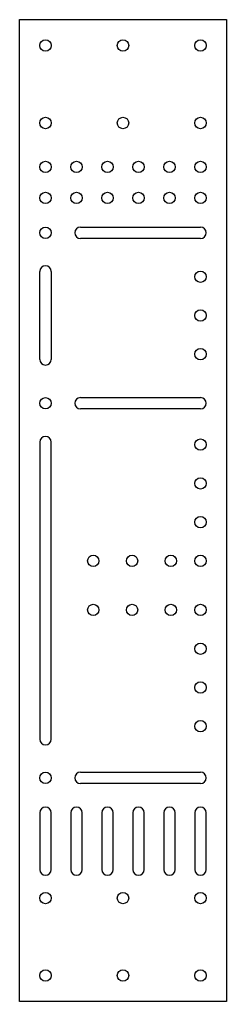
# Model space of a CAD drawing. Header units: millimetres. Extents: x 116 to 196, y 19 to 399.
import ezdxf

# ---------------------------------------------------------------- set-up
doc = ezdxf.new("R2010")
doc.units = ezdxf.units.MM
doc.layers.add('Default', color=7, linetype='Continuous')
doc.layers.add('STEPPER-PLATE', color=7, linetype='Continuous')

# ---------------------------------------------------------------- blocks, each defined once
blk = doc.blocks.new('SE')
at = {"layer": 'STEPPER-PLATE', "color": 7, "linetype": 'Continuous'}
for p, q in [((115.7, 19.41), (115.7, 399.41)), ((115.7, 399.41), (195.7, 399.41)), ((195.7, 399.41), (195.7, 19.41)), ((139.2, 319.11), (185.7, 319.11)), ((185.7, 314.71), (139.2, 314.71)), ((123.5, 267.91), (123.5, 301.91)), ((127.9, 301.91), (127.9, 267.91)), ((139.2, 253.11), (185.7, 253.11)), ((185.7, 248.71), (139.2, 248.71)), ((123.5, 235.91), (123.5, 120.91)), ((127.9, 120.91), (127.9, 235.91)), ((139.2, 108.11), (185.7, 108.11)), ((185.7, 103.71), (139.2, 103.71)), ((123.5, 92.41), (123.5, 70.41)), ((127.9, 70.41), (127.9, 92.41)), ((135.5, 92.41), (135.5, 70.41)), ((139.9, 70.41), (139.9, 92.41)), ((147.5, 92.41), (147.5, 70.41)), ((151.9, 70.41), (151.9, 92.41)), ((159.5, 92.41), (159.5, 70.41)), ((163.9, 70.41), (163.9, 92.41)), ((171.5, 92.41), (171.5, 70.41)), ((175.9, 70.41), (175.9, 92.41)), ((183.5, 92.41), (183.5, 70.41)), ((187.9, 70.41), (187.9, 92.41)), ((195.7, 19.41), (115.7, 19.41))]:
    blk.add_line(p, q, dxfattribs=at)
for centre in [(125.7, 389.41), (155.7, 389.41), (185.7, 389.41), (125.7, 359.41), (155.7, 359.41), (185.7, 359.41), (125.7, 342.41), (137.7, 342.41), (149.7, 342.41), (161.7, 342.41), (173.7, 342.41), (185.7, 342.41), (125.7, 330.41), (137.7, 330.41), (149.7, 330.41), (161.7, 330.41), (173.7, 330.41), (185.7, 330.41), (125.7, 316.91), (185.7, 299.91), (185.7, 284.91), (185.7, 269.91), (125.7, 250.91), (185.7, 234.91), (185.7, 219.91), (185.7, 204.91), (144.2, 189.91), (159.2, 189.91), (174.2, 189.91), (185.7, 189.91), (144.2, 170.91), (159.2, 170.91), (174.2, 170.91), (185.7, 170.91), (185.7, 155.91), (185.7, 140.91), (185.7, 125.91), (125.7, 105.91), (125.7, 59.41), (155.7, 59.41), (185.7, 59.41), (125.7, 29.41), (155.7, 29.41), (185.7, 29.41)]:
    blk.add_circle(centre, 2.2, dxfattribs=at)
for centre, start, end in [((139.2, 316.91), 90, 270), ((185.7, 316.91), 270, 90), ((125.7, 301.91), 0, 180), ((125.7, 267.91), 180, 360), ((139.2, 250.91), 90, 270), ((185.7, 250.91), 270, 90), ((125.7, 235.91), 0, 180), ((125.7, 120.91), 180, 360), ((139.2, 105.91), 90, 270), ((185.7, 105.91), 270, 90), ((125.7, 92.41), 0, 180), ((137.7, 92.41), 0, 180), ((149.7, 92.41), 0, 180), ((161.7, 92.41), 0, 180), ((173.7, 92.41), 0, 180), ((185.7, 92.41), 0, 180), ((125.7, 70.41), 180, 360), ((137.7, 70.41), 180, 360), ((149.7, 70.41), 180, 360), ((161.7, 70.41), 180, 360), ((173.7, 70.41), 180, 360), ((185.7, 70.41), 180, 360)]:
    blk.add_arc(centre, 2.2, start, end, dxfattribs=at)

msp = doc.modelspace()

# ---------------------------------------------------------------- block references
at = {"layer": 'Default'}
msp.add_blockref('SE', (0, 0), dxfattribs=at)

doc.saveas('drawing.dxf')
